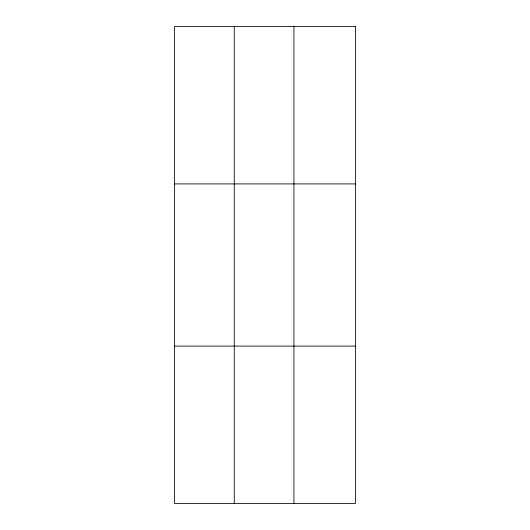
<?xml version="1.0" encoding="UTF-8"?>
<svg xmlns="http://www.w3.org/2000/svg" width="530" height="530" viewBox="0 0 530 530"><rect width="100%" height="100%" fill="white"/><g stroke="black" fill="none" stroke-linecap="round" stroke-linejoin="round"><path stroke-width="0.79" d="M234.26 26.5L234.26 503.5M293.931 26.5L293.931 503.5M174.589 183.91L355.411 183.91M174.589 346.09L355.411 346.09M355.411 26.5L355.411 503.5L174.589 503.5L174.589 26.5L355.411 26.5"/></g></svg>
